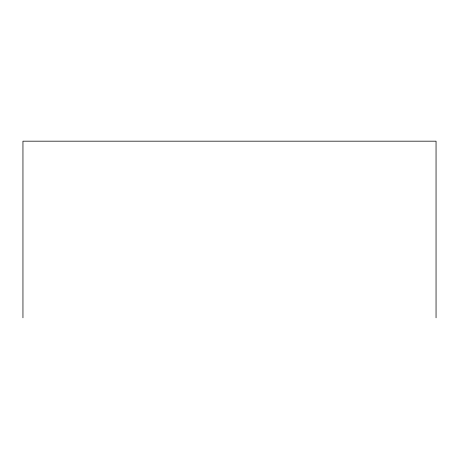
<?xml version="1.0" encoding="UTF-8"?>
<svg xmlns="http://www.w3.org/2000/svg" width="459" height="459" viewBox="0 0 459 459"><rect width="100%" height="100%" fill="white"/><g stroke="black" fill="none" stroke-linecap="round" stroke-linejoin="round"><path stroke-width="0.69" d="M436.05 317.823L436.05 141.177L22.95 141.177L22.95 317.823"/></g></svg>
